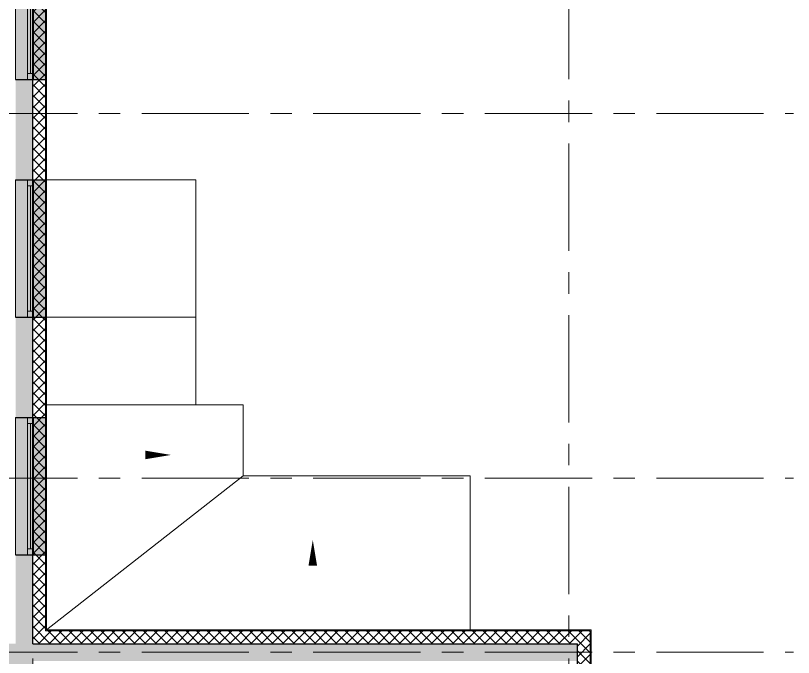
# Model space of a CAD drawing. Header units: millimetres. Extents: x -13407 to 95998, y -2719 to 109387.
# Drawn here: x 61965 to 71033, y 9342 to 16821 of the extents above; entities that cross this region are included whole.
import ezdxf

# ---------------------------------------------------------------- set-up
doc = ezdxf.new("R2010")
doc.units = ezdxf.units.MM
doc.linetypes.add('CENTER', pattern=[2, 1.25, -0.25, 0.25, -0.25])
for name, color, linetype, lineweight in [('АР_Навесной фасад', 5, 'Continuous', 5), ('АР_Окна БЛОК', 250, 'Continuous', 13), ('АР_Оси', 193, 'Continuous', 9), ('АР_Сущ Несущая стена', 202, 'Continuous', 30), ('АР_Утеплитель', 250, 'Continuous', 9), ('АР_Штриховка монолит', 250, 'Continuous', 9)]:
    doc.layers.add(name, color=color, linetype=linetype, lineweight=lineweight)

# ---------------------------------------------------------------- blocks, each defined once
blk = doc.blocks.new('*U216')
h = blk.add_hatch(color=253)
h.dxf.hatch_style = 1
h.paths.add_polyline_path([(-1600, -140), (0, -140), (0, 220), (-1600, 220)])
at = {"color": 253, "lineweight": 30}
for p, q in [((-1600, -140), (-1600, 220)), ((0, -140), (0, 220))]:
    blk.add_line(p, q, dxfattribs=at)
at = {"color": 253}
for p, q in [((0, 220), (-1600, 220)), ((-1600, 70), (0, 70)), ((-1600, 0), (0, 0)), ((-1530, 0), (-1530, 70)), ((-1530, 35), (-70, 35)), ((-70, 0), (-70, 70)), ((-1600, -140), (0, -140)), ((-1600, -140), (-1600, -140)), ((-1600, -140), (-1600, -140)), ((0, -140), (0, -140)), ((0, -140), (0, -140))]:
    blk.add_line(p, q, dxfattribs=at)
blk = doc.blocks.new('*U217')
h = blk.add_hatch(color=253)
h.dxf.hatch_style = 1
h.paths.add_polyline_path([(-1600, -140), (0, -140), (0, 220), (-1600, 220)])
at = {"color": 253, "lineweight": 30}
for p, q in [((-1600, -140), (-1600, 220)), ((0, -140), (0, 220))]:
    blk.add_line(p, q, dxfattribs=at)
at = {"color": 253}
for p, q in [((0, 220), (-1600, 220)), ((-1600, 70), (0, 70)), ((-1600, 0), (0, 0)), ((-1530, 0), (-1530, 70)), ((-1530, 35), (-70, 35)), ((-70, 0), (-70, 70)), ((-1600, -140), (0, -140)), ((-1600, -140), (-1600, -140)), ((-1600, -140), (-1600, -140)), ((0, -140), (0, -140)), ((0, -140), (0, -140))]:
    blk.add_line(p, q, dxfattribs=at)
blk = doc.blocks.new('*U218')
h = blk.add_hatch(color=253)
h.dxf.hatch_style = 1
h.paths.add_polyline_path([(-1600, -140), (0, -140), (0, 220), (-1600, 220)])
at = {"color": 253, "lineweight": 30}
for p, q in [((-1600, -140), (-1600, 220)), ((0, -140), (0, 220))]:
    blk.add_line(p, q, dxfattribs=at)
at = {"color": 253}
for p, q in [((0, 220), (-1600, 220)), ((-1600, 70), (0, 70)), ((-1600, 0), (0, 0)), ((-1530, 0), (-1530, 70)), ((-1530, 35), (-70, 35)), ((-70, 0), (-70, 70)), ((-1600, -140), (0, -140)), ((-1600, -140), (-1600, -140)), ((-1600, -140), (-1600, -140)), ((0, -140), (0, -140)), ((0, -140), (0, -140))]:
    blk.add_line(p, q, dxfattribs=at)

msp = doc.modelspace()

# ---------------------------------------------------------------- hatches: boundary and pattern name
at = {"layer": 'АР_Утеплитель', "ltscale": 100}
h = msp.add_hatch(dxfattribs=at)
h.set_pattern_fill('ANSI37', color=253, scale=700)
h.set_pattern_definition([(45, (-945096.63, 49045.73), (-61.871843, 61.871843), []), (135, (-945096.63, 49045.73), (-61.871843, -61.871843), [])])
h.paths.add_polyline_path([(14984.6, 47631), (14834.6, 47631), (14829.8, 47062.2), (17959.8, 47062.2), (17959.8, 44132.2), (21080, 44132.2), (21080, 36112.2), (17279.8, 36112.2), (17279.8, 35982.2), (11889.8, 35982.2), (11889.8, 27372.2), (16865, 27372.2), (16865, 31337.2), (51665, 31337.2), (51665, 27372.2), (62165, 27372.2), (62165, 9502.2), (68515, 9502.2), (68515, -207.8), (55415, -207.8), (55415, 6142.2), (47535, 6142.2), (47535, 11332.2), (38999.7, 11332.2), (38999.7, 10932.2), (39149.7, 10932.2), (39149.7, 11182.2), (47385, 11182.2), (47385, 5992.2), (55265, 5992.2), (55265, -357.8), (68665, -357.8), (68665, 9652.2), (62315, 9652.2), (62315, 27522.2), (51815, 27522.2), (51815, 31487.2), (16715, 31487.2), (16715, 27522.2), (12039.8, 27522.2), (12039.8, 35832.2), (17429.8, 35832.2), (17429.8, 35962.2), (21230, 35962.2), (21230, 44282.2), (18109.8, 44282.2), (18109.8, 47212.2), (14979.8, 47212.2)])
h.paths.add_polyline_path([(14829.8, 49271), (14979.8, 49271), (14979.8, 50412.5), (15129.8, 50412.5), (15129.8, 50562.5), (14829.8, 50562.5)])
at = {"layer": 'АР_Штриховка монолит', "ltscale": 100}
h = msp.add_hatch(dxfattribs=at)
h.set_pattern_fill('ANSI35', color=253, scale=700)
h.set_pattern_definition([(45, (-951587.81, 109892.1), (-123.743687, 123.743687), []), (45, (-951464.07, 109892.1), (-123.743687, 123.743687), [218.75, -43.75, 0, -43.75])])
h.paths.add_polyline_path([(68515, 9502.2), (62165, 9502.2), (62165, 27172.6), (61965, 27171.8), (61965, 9502.2), (61865, 9502.2), (61865, 6442.2), (62165, 6442.2), (62165, 9302.2), (68315, 9302.2), (68515, 9302.2)])

# ---------------------------------------------------------------- linework, layer by layer
at = {"color": 253, "linetype": 'Continuous'}
for points in [[(63148.6, 11701.7, 0, 0, 0), (63777.6, 11701.7, 0, 100, 0), (63477.6, 11701.7, 100, 100, 0)], [(65430, 10082.7, 0, 0, 0), (65430, 10711.7, 0, 100, 0), (65430, 10411.7, 100, 100, 0)]]:
    msp.add_lwpolyline(points, format="xyseb", dxfattribs=at)
at = {"layer": 'АР_Навесной фасад', "color": 253, "ltscale": 100}
for p, q in [((62315, 9652.2), (62315, 27522.2)), ((62325, 9662.2), (62325, 27532.2)), ((62315, 9652.2), (68665.4, 9652.2)), ((62325, 9662.2), (68675.4, 9662.2))]:
    msp.add_line(p, q, dxfattribs=at)
for points in [[(68665, -357.8), (68665.4, 9652.2)], [(68675, -367.8), (68675.4, 9662.2)]]:
    msp.add_lwpolyline(points, dxfattribs=at)
at = {"layer": 'АР_Оси', "color": 253, "linetype": 'CENTER', "ltscale": 1000}
for p, q in [((62165, -1919.1), (62165, 32388.4)), ((68415, -1919.1), (68415, 32388.4)), ((-12563.8, 15682.2), (71033.4, 15682.2)), ((-12563.8, 11432.2), (71033.4, 11432.2)), ((-12563.8, 9402.2), (71033.4, 9402.2))]:
    msp.add_line(p, q, dxfattribs=at)
at = {"layer": 'АР_Сущ Несущая стена', "color": 253, "ltscale": 100}
for p, q in [((62165, 9502.2), (62165, 27372.2)), ((62165, 9502.2), (68515, 9502.2)), ((68515, -207.8), (68515, 9502.2))]:
    msp.add_line(p, q, dxfattribs=at)
at = {"layer": 'АР_Утеплитель', "color": 253, "ltscale": 0.25}
for p, q in [((62325, 14907.2), (64065, 14907.2)), ((64065, 14907.2), (64065, 13307.2)), ((62325, 9662.2), (64618.8, 11458))]:
    msp.add_line(p, q, dxfattribs=at)
for points in [[(62325, 13307.2), (64065, 13307.2), (64065, 12287.2)], [(62325, 12287.2), (64618.8, 12287.2), (64618.8, 11458), (67265.6, 11458), (67265.6, 9662.2)]]:
    msp.add_lwpolyline(points, dxfattribs=at)

# ---------------------------------------------------------------- block references
at = {"layer": 'АР_Окна БЛОК', "color": 253, "rotation": 270}
for name, p in [('*U218', (62105, 16077.2)), ('*U217', (62105, 13307.2)), ('*U216', (62105, 10537.2))]:
    msp.add_blockref(name, p, dxfattribs=at)

doc.saveas('drawing.dxf')
